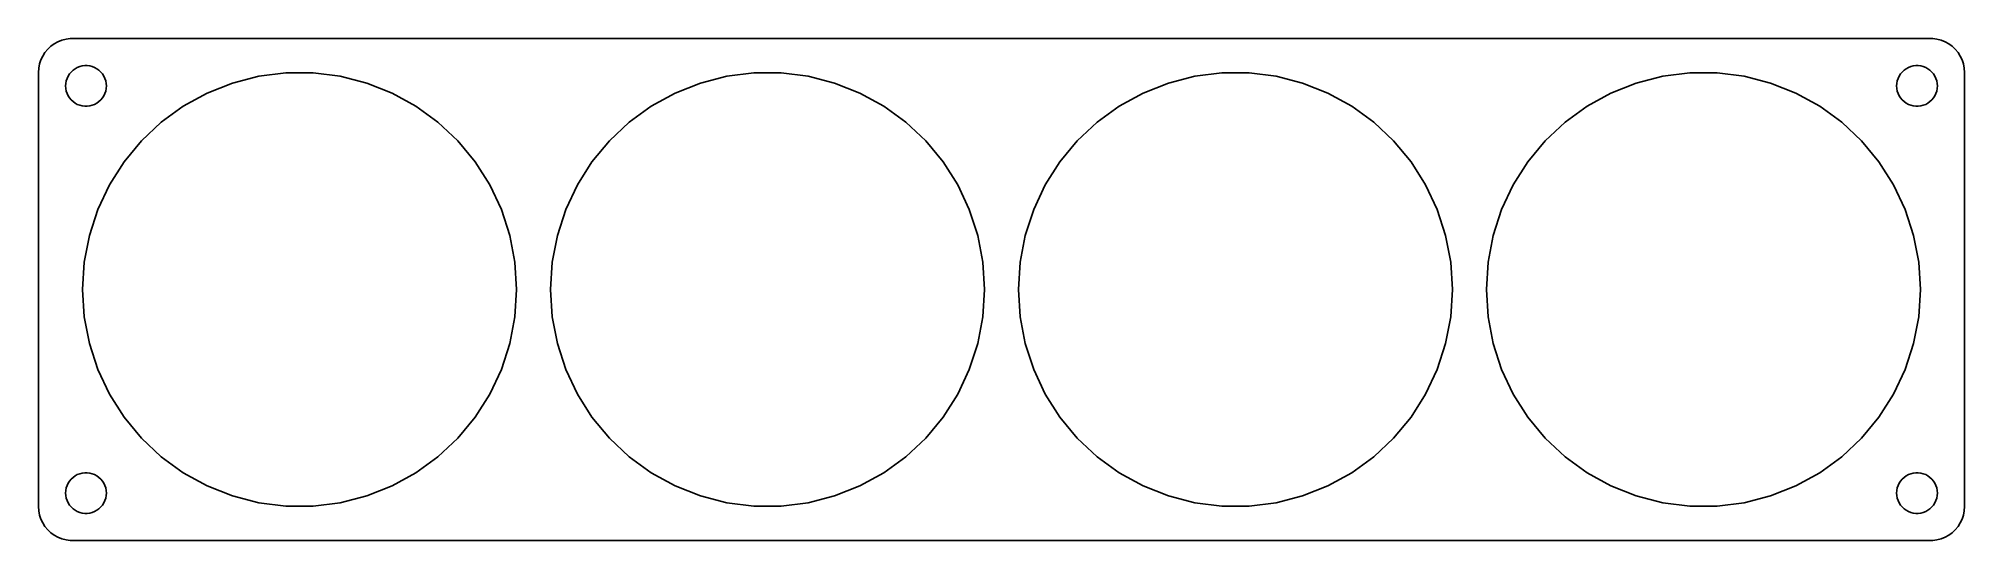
# Model space of a CAD drawing. Header units: metres. Extents: x -142 to 142, y -37 to 37.
import ezdxf

# ---------------------------------------------------------------- set-up
doc = ezdxf.new("R2010")
doc.units = ezdxf.units.M

msp = doc.modelspace()

# ---------------------------------------------------------------- linework, layer by layer
for p, q in [((-137.314, 36.9901), (-137.937, 36.9114)), ((137.314, 36.9901), (-137.314, 36.9901)), ((137.937, 36.9114), (137.314, 36.9901)), ((-141.382, 34.4088), (-141.649, 33.8406)), ((-141.045, 34.9389), (-141.382, 34.4088)), ((-140.645, 35.4227), (-141.045, 34.9389)), ((-140.187, 35.8526), (-140.645, 35.4227)), ((-139.679, 36.2216), (-140.187, 35.8526)), ((-139.129, 36.5241), (-139.679, 36.2216)), ((-138.545, 36.7553), (-139.129, 36.5241)), ((-137.937, 36.9114), (-138.545, 36.7553)), ((138.545, 36.7553), (137.937, 36.9114)), ((139.129, 36.5241), (138.545, 36.7553)), ((139.679, 36.2216), (139.129, 36.5241)), ((140.187, 35.8526), (139.679, 36.2216)), ((140.645, 35.4227), (140.187, 35.8526)), ((141.045, 34.9389), (140.645, 35.4227)), ((141.382, 34.4088), (141.045, 34.9389)), ((141.649, 33.8406), (141.382, 34.4088)), ((-141.961, 32.6267), (-142, 32)), ((-142, 32), (-142, -32)), ((-141.843, 33.2434), (-141.961, 32.6267)), ((-141.649, 33.8406), (-141.843, 33.2434)), ((-137.789, 31.1044), (-137.629, 31.4453)), ((-137.629, 31.4453), (-137.427, 31.7634)), ((-137.427, 31.7634), (-137.187, 32.0536)), ((-137.187, 32.0536), (-136.912, 32.3115)), ((-136.912, 32.3115), (-136.607, 32.533)), ((-136.607, 32.533), (-136.277, 32.7145)), ((-136.277, 32.7145), (-135.927, 32.8532)), ((-135.927, 32.8532), (-135.562, 32.9469)), ((-135.562, 32.9469), (-135.188, 32.9941)), ((-135.188, 32.9941), (-134.812, 32.9941)), ((-134.812, 32.9941), (-134.438, 32.9469)), ((-134.438, 32.9469), (-134.073, 32.8532)), ((-134.073, 32.8532), (-133.723, 32.7145)), ((-133.723, 32.7145), (-133.393, 32.533)), ((-133.393, 32.533), (-133.088, 32.3115)), ((-133.088, 32.3115), (-132.813, 32.0536)), ((-132.813, 32.0536), (-132.573, 31.7634)), ((-132.573, 31.7634), (-132.371, 31.4453)), ((-132.371, 31.4453), (-132.211, 31.1044)), ((-113.389, 30.4338), (-109.496, 31.4332)), ((-109.496, 31.4332), (-105.509, 31.9368)), ((-105.509, 31.9368), (-101.491, 31.9368)), ((-101.491, 31.9368), (-97.5038, 31.4332)), ((-97.5038, 31.4332), (-93.6115, 30.4338)), ((-44.3885, 30.4338), (-40.4962, 31.4332)), ((-40.4962, 31.4332), (-36.5093, 31.9368)), ((-36.5093, 31.9368), (-32.4907, 31.9368)), ((-32.4907, 31.9368), (-28.5038, 31.4332)), ((-28.5038, 31.4332), (-24.6115, 30.4338)), ((24.6115, 30.4338), (28.5038, 31.4332)), ((28.5038, 31.4332), (32.4907, 31.9368)), ((32.4907, 31.9368), (36.5093, 31.9368)), ((36.5093, 31.9368), (40.4962, 31.4332)), ((40.4962, 31.4332), (44.3885, 30.4338)), ((93.6115, 30.4338), (97.5038, 31.4332)), ((97.5038, 31.4332), (101.491, 31.9368)), ((101.491, 31.9368), (105.509, 31.9368)), ((105.509, 31.9368), (109.496, 31.4332)), ((109.496, 31.4332), (113.389, 30.4338)), ((132.211, 31.1044), (132.371, 31.4453)), ((132.371, 31.4453), (132.573, 31.7634)), ((132.573, 31.7634), (132.813, 32.0536)), ((132.813, 32.0536), (133.088, 32.3115)), ((133.088, 32.3115), (133.393, 32.533)), ((133.393, 32.533), (133.723, 32.7145)), ((133.723, 32.7145), (134.073, 32.8532)), ((134.073, 32.8532), (134.438, 32.9469)), ((134.438, 32.9469), (134.812, 32.9941)), ((134.812, 32.9941), (135.188, 32.9941)), ((135.188, 32.9941), (135.562, 32.9469)), ((135.562, 32.9469), (135.927, 32.8532)), ((135.927, 32.8532), (136.277, 32.7145)), ((136.277, 32.7145), (136.607, 32.533)), ((136.607, 32.533), (136.912, 32.3115)), ((136.912, 32.3115), (137.187, 32.0536)), ((137.187, 32.0536), (137.427, 31.7634)), ((137.427, 31.7634), (137.629, 31.4453)), ((137.629, 31.4453), (137.789, 31.1044)), ((141.843, 33.2434), (141.649, 33.8406)), ((141.961, 32.6267), (141.843, 33.2434)), ((142, 32), (141.961, 32.6267)), ((142, -32), (142, 32)), ((-138, 30), (-137.976, 30.376)), ((-137.976, 29.624), (-138, 30)), ((-137.976, 30.376), (-137.906, 30.7461)), ((-137.906, 29.2539), (-137.976, 29.624)), ((-137.906, 30.7461), (-137.789, 31.1044)), ((-137.789, 28.8956), (-137.906, 29.2539)), ((-137.629, 28.5547), (-137.789, 28.8956)), ((-137.427, 28.2366), (-137.629, 28.5547)), ((-132.371, 28.5547), (-132.573, 28.2366)), ((-132.211, 28.8956), (-132.371, 28.5547)), ((-132.211, 31.1044), (-132.094, 30.7461)), ((-132.094, 29.2539), (-132.211, 28.8956)), ((-132.094, 30.7461), (-132.024, 30.376)), ((-132.024, 29.624), (-132.094, 29.2539)), ((-132.024, 30.376), (-132, 30)), ((-132, 30), (-132.024, 29.624)), ((-120.646, 27.0185), (-117.125, 28.9545)), ((-117.125, 28.9545), (-113.389, 30.4338)), ((-93.6115, 30.4338), (-89.8751, 28.9545)), ((-89.8751, 28.9545), (-86.3535, 27.0185)), ((-51.6465, 27.0185), (-48.1249, 28.9545)), ((-48.1249, 28.9545), (-44.3885, 30.4338)), ((-24.6115, 30.4338), (-20.8751, 28.9545)), ((-20.8751, 28.9545), (-17.3535, 27.0185)), ((17.3535, 27.0185), (20.8751, 28.9545)), ((20.8751, 28.9545), (24.6115, 30.4338)), ((44.3885, 30.4338), (48.1249, 28.9545)), ((48.1249, 28.9545), (51.6465, 27.0185)), ((86.3535, 27.0185), (89.8751, 28.9545)), ((89.8751, 28.9545), (93.6115, 30.4338)), ((113.389, 30.4338), (117.125, 28.9545)), ((117.125, 28.9545), (120.646, 27.0185)), ((132, 30), (132.024, 30.376)), ((132.024, 29.624), (132, 30)), ((132.024, 30.376), (132.094, 30.7461)), ((132.094, 29.2539), (132.024, 29.624)), ((132.094, 30.7461), (132.211, 31.1044)), ((132.211, 28.8956), (132.094, 29.2539)), ((132.371, 28.5547), (132.211, 28.8956)), ((132.573, 28.2366), (132.371, 28.5547)), ((137.629, 28.5547), (137.427, 28.2366)), ((137.789, 28.8956), (137.629, 28.5547)), ((137.789, 31.1044), (137.906, 30.7461)), ((137.906, 29.2539), (137.789, 28.8956)), ((137.906, 30.7461), (137.976, 30.376)), ((137.976, 29.624), (137.906, 29.2539)), ((137.976, 30.376), (138, 30)), ((138, 30), (137.976, 29.624)), ((-137.187, 27.9464), (-137.427, 28.2366)), ((-136.912, 27.6884), (-137.187, 27.9464)), ((-136.607, 27.467), (-136.912, 27.6884)), ((-136.277, 27.2855), (-136.607, 27.467)), ((-135.927, 27.1468), (-136.277, 27.2855)), ((-135.562, 27.0531), (-135.927, 27.1468)), ((-135.188, 27.0059), (-135.562, 27.0531)), ((-134.812, 27.0059), (-135.188, 27.0059)), ((-134.438, 27.0531), (-134.812, 27.0059)), ((-134.073, 27.1468), (-134.438, 27.0531)), ((-133.723, 27.2855), (-134.073, 27.1468)), ((-133.393, 27.467), (-133.723, 27.2855)), ((-133.088, 27.6884), (-133.393, 27.467)), ((-132.813, 27.9464), (-133.088, 27.6884)), ((-132.573, 28.2366), (-132.813, 27.9464)), ((-123.898, 24.6564), (-120.646, 27.0185)), ((-86.3535, 27.0185), (-83.1024, 24.6564)), ((-54.8976, 24.6564), (-51.6465, 27.0185)), ((-17.3535, 27.0185), (-14.1024, 24.6564)), ((14.1024, 24.6564), (17.3535, 27.0185)), ((51.6465, 27.0185), (54.8976, 24.6564)), ((83.1024, 24.6564), (86.3535, 27.0185)), ((120.646, 27.0185), (123.898, 24.6564)), ((132.813, 27.9464), (132.573, 28.2366)), ((133.088, 27.6884), (132.813, 27.9464)), ((133.393, 27.467), (133.088, 27.6884)), ((133.723, 27.2855), (133.393, 27.467)), ((134.073, 27.1468), (133.723, 27.2855)), ((134.438, 27.0531), (134.073, 27.1468)), ((134.812, 27.0059), (134.438, 27.0531)), ((135.188, 27.0059), (134.812, 27.0059)), ((135.562, 27.0531), (135.188, 27.0059)), ((135.927, 27.1468), (135.562, 27.0531)), ((136.277, 27.2855), (135.927, 27.1468)), ((136.607, 27.467), (136.277, 27.2855)), ((136.912, 27.6884), (136.607, 27.467)), ((137.187, 27.9464), (136.912, 27.6884)), ((137.427, 28.2366), (137.187, 27.9464)), ((-126.827, 21.9055), (-123.898, 24.6564)), ((-83.1024, 24.6564), (-80.173, 21.9055)), ((-57.827, 21.9055), (-54.8976, 24.6564)), ((-14.1024, 24.6564), (-11.173, 21.9055)), ((11.173, 21.9055), (14.1024, 24.6564)), ((54.8976, 24.6564), (57.827, 21.9055)), ((80.173, 21.9055), (83.1024, 24.6564)), ((123.898, 24.6564), (126.827, 21.9055)), ((-129.389, 18.8091), (-126.827, 21.9055)), ((-80.173, 21.9055), (-77.6115, 18.8091)), ((-60.3885, 18.8091), (-57.827, 21.9055)), ((-11.173, 21.9055), (-8.61145, 18.8091)), ((8.61145, 18.8091), (11.173, 21.9055)), ((57.827, 21.9055), (60.3885, 18.8091)), ((77.6115, 18.8091), (80.173, 21.9055)), ((126.827, 21.9055), (129.389, 18.8091)), ((-131.542, 15.4161), (-129.389, 18.8091)), ((-77.6115, 18.8091), (-75.4582, 15.4161)), ((-62.5418, 15.4161), (-60.3885, 18.8091)), ((-8.61145, 18.8091), (-6.45818, 15.4161)), ((6.45818, 15.4161), (8.61145, 18.8091)), ((60.3885, 18.8091), (62.5418, 15.4161)), ((75.4582, 15.4161), (77.6115, 18.8091)), ((129.389, 18.8091), (131.542, 15.4161)), ((-133.253, 11.78), (-131.542, 15.4161)), ((-75.4582, 15.4161), (-73.7471, 11.78)), ((-64.2528, 11.78), (-62.5418, 15.4161)), ((-6.45818, 15.4161), (-4.74715, 11.78)), ((4.74715, 11.78), (6.45818, 15.4161)), ((62.5418, 15.4161), (64.2528, 11.78)), ((73.7471, 11.78), (75.4582, 15.4161)), ((131.542, 15.4161), (133.253, 11.78)), ((-134.495, 7.95807), (-133.253, 11.78)), ((-73.7471, 11.78), (-72.5053, 7.95807)), ((-65.4947, 7.95807), (-64.2528, 11.78)), ((-4.74715, 11.78), (-3.50533, 7.95807)), ((3.50533, 7.95807), (4.74715, 11.78)), ((64.2528, 11.78), (65.4947, 7.95807)), ((72.5053, 7.95807), (73.7471, 11.78)), ((133.253, 11.78), (134.495, 7.95807)), ((-135.248, 4.01065), (-134.495, 7.95807)), ((-72.5053, 7.95807), (-71.7523, 4.01065)), ((-66.2477, 4.01065), (-65.4947, 7.95807)), ((-3.50533, 7.95807), (-2.75232, 4.01065)), ((2.75232, 4.01065), (3.50533, 7.95807)), ((65.4947, 7.95807), (66.2477, 4.01065)), ((71.7523, 4.01065), (72.5053, 7.95807)), ((134.495, 7.95807), (135.248, 4.01065)), ((-135.5, 0), (-135.248, 4.01065)), ((-71.7523, 4.01065), (-71.5, 0)), ((-66.5, 0), (-66.2477, 4.01065)), ((-2.75232, 4.01065), (-2.5, 0)), ((2.5, 0), (2.75232, 4.01065)), ((66.2477, 4.01065), (66.5, 0)), ((71.5, 0), (71.7523, 4.01065)), ((135.248, 4.01065), (135.5, 0)), ((-135.248, -4.01065), (-135.5, 0)), ((-71.5, 0), (-71.7523, -4.01065)), ((-66.2477, -4.01065), (-66.5, 0)), ((-2.5, 0), (-2.75232, -4.01065)), ((2.75232, -4.01065), (2.5, 0)), ((66.5, 0), (66.2477, -4.01065)), ((71.7523, -4.01065), (71.5, 0)), ((135.5, 0), (135.248, -4.01065)), ((-134.495, -7.95807), (-135.248, -4.01065)), ((-71.7523, -4.01065), (-72.5053, -7.95807)), ((-65.4947, -7.95807), (-66.2477, -4.01065)), ((-2.75232, -4.01065), (-3.50533, -7.95807)), ((3.50533, -7.95807), (2.75232, -4.01065)), ((66.2477, -4.01065), (65.4947, -7.95807)), ((72.5053, -7.95807), (71.7523, -4.01065)), ((135.248, -4.01065), (134.495, -7.95807)), ((-133.253, -11.78), (-134.495, -7.95807)), ((-72.5053, -7.95807), (-73.7471, -11.78)), ((-64.2528, -11.78), (-65.4947, -7.95807)), ((-3.50533, -7.95807), (-4.74715, -11.78)), ((4.74715, -11.78), (3.50533, -7.95807)), ((65.4947, -7.95807), (64.2528, -11.78)), ((73.7471, -11.78), (72.5053, -7.95807)), ((134.495, -7.95807), (133.253, -11.78)), ((-131.542, -15.4161), (-133.253, -11.78)), ((-73.7471, -11.78), (-75.4582, -15.4161)), ((-62.5418, -15.4161), (-64.2528, -11.78)), ((-4.74715, -11.78), (-6.45818, -15.4161)), ((6.45818, -15.4161), (4.74715, -11.78)), ((64.2528, -11.78), (62.5418, -15.4161)), ((75.4582, -15.4161), (73.7471, -11.78)), ((133.253, -11.78), (131.542, -15.4161)), ((-129.389, -18.8091), (-131.542, -15.4161)), ((-75.4582, -15.4161), (-77.6115, -18.8091)), ((-60.3885, -18.8091), (-62.5418, -15.4161)), ((-6.45818, -15.4161), (-8.61145, -18.8091)), ((8.61145, -18.8091), (6.45818, -15.4161)), ((62.5418, -15.4161), (60.3885, -18.8091)), ((77.6115, -18.8091), (75.4582, -15.4161)), ((131.542, -15.4161), (129.389, -18.8091)), ((-126.827, -21.9055), (-129.389, -18.8091)), ((-77.6115, -18.8091), (-80.173, -21.9055)), ((-57.827, -21.9055), (-60.3885, -18.8091)), ((-8.61145, -18.8091), (-11.173, -21.9055)), ((11.173, -21.9055), (8.61145, -18.8091)), ((60.3885, -18.8091), (57.827, -21.9055)), ((80.173, -21.9055), (77.6115, -18.8091)), ((129.389, -18.8091), (126.827, -21.9055)), ((-123.898, -24.6564), (-126.827, -21.9055)), ((-80.173, -21.9055), (-83.1024, -24.6564)), ((-54.8976, -24.6564), (-57.827, -21.9055)), ((-11.173, -21.9055), (-14.1024, -24.6564)), ((14.1024, -24.6564), (11.173, -21.9055)), ((57.827, -21.9055), (54.8976, -24.6564)), ((83.1024, -24.6564), (80.173, -21.9055)), ((126.827, -21.9055), (123.898, -24.6564)), ((-120.646, -27.0185), (-123.898, -24.6564)), ((-83.1024, -24.6564), (-86.3535, -27.0185)), ((-51.6465, -27.0185), (-54.8976, -24.6564)), ((-14.1024, -24.6564), (-17.3535, -27.0185)), ((17.3535, -27.0185), (14.1024, -24.6564)), ((54.8976, -24.6564), (51.6465, -27.0185)), ((86.3535, -27.0185), (83.1024, -24.6564)), ((123.898, -24.6564), (120.646, -27.0185)), ((-137.629, -28.5547), (-137.427, -28.2366)), ((-137.427, -28.2366), (-137.187, -27.9464)), ((-137.187, -27.9464), (-136.912, -27.6884)), ((-136.912, -27.6884), (-136.607, -27.467)), ((-136.607, -27.467), (-136.277, -27.2855)), ((-136.277, -27.2855), (-135.927, -27.1468)), ((-135.927, -27.1468), (-135.562, -27.0531)), ((-135.562, -27.0531), (-135.188, -27.0059)), ((-135.188, -27.0059), (-134.812, -27.0059)), ((-134.812, -27.0059), (-134.438, -27.0531)), ((-134.438, -27.0531), (-134.073, -27.1468)), ((-134.073, -27.1468), (-133.723, -27.2855)), ((-133.723, -27.2855), (-133.393, -27.467)), ((-133.393, -27.467), (-133.088, -27.6884)), ((-133.088, -27.6884), (-132.813, -27.9464)), ((-132.813, -27.9464), (-132.573, -28.2366)), ((-132.573, -28.2366), (-132.371, -28.5547)), ((-117.125, -28.9545), (-120.646, -27.0185)), ((-86.3535, -27.0185), (-89.8751, -28.9545)), ((-48.1249, -28.9545), (-51.6465, -27.0185)), ((-17.3535, -27.0185), (-20.8751, -28.9545)), ((20.8751, -28.9545), (17.3535, -27.0185)), ((51.6465, -27.0185), (48.1249, -28.9545)), ((89.8751, -28.9545), (86.3535, -27.0185)), ((120.646, -27.0185), (117.125, -28.9545)), ((132.371, -28.5547), (132.573, -28.2366)), ((132.573, -28.2366), (132.813, -27.9464)), ((132.813, -27.9464), (133.088, -27.6884)), ((133.088, -27.6884), (133.393, -27.467)), ((133.393, -27.467), (133.723, -27.2855)), ((133.723, -27.2855), (134.073, -27.1468)), ((134.073, -27.1468), (134.438, -27.0531)), ((134.438, -27.0531), (134.812, -27.0059)), ((134.812, -27.0059), (135.188, -27.0059)), ((135.188, -27.0059), (135.562, -27.0531)), ((135.562, -27.0531), (135.927, -27.1468)), ((135.927, -27.1468), (136.277, -27.2855)), ((136.277, -27.2855), (136.607, -27.467)), ((136.607, -27.467), (136.912, -27.6884)), ((136.912, -27.6884), (137.187, -27.9464)), ((137.187, -27.9464), (137.427, -28.2366)), ((137.427, -28.2366), (137.629, -28.5547)), ((-138, -30), (-137.976, -29.624)), ((-137.976, -30.376), (-138, -30)), ((-137.976, -29.624), (-137.906, -29.2539)), ((-137.906, -30.7461), (-137.976, -30.376)), ((-137.906, -29.2539), (-137.789, -28.8956)), ((-137.789, -31.1044), (-137.906, -30.7461)), ((-137.789, -28.8956), (-137.629, -28.5547)), ((-137.629, -31.4453), (-137.789, -31.1044)), ((-132.371, -28.5547), (-132.211, -28.8956)), ((-132.211, -31.1044), (-132.371, -31.4453)), ((-132.211, -28.8956), (-132.094, -29.2539)), ((-132.094, -30.7461), (-132.211, -31.1044)), ((-132.094, -29.2539), (-132.024, -29.624)), ((-132.024, -30.376), (-132.094, -30.7461)), ((-132.024, -29.624), (-132, -30)), ((-132, -30), (-132.024, -30.376)), ((-113.389, -30.4338), (-117.125, -28.9545)), ((-109.496, -31.4332), (-113.389, -30.4338)), ((-93.6115, -30.4338), (-97.5038, -31.4332)), ((-89.8751, -28.9545), (-93.6115, -30.4338)), ((-44.3885, -30.4338), (-48.1249, -28.9545)), ((-40.4962, -31.4332), (-44.3885, -30.4338)), ((-24.6115, -30.4338), (-28.5038, -31.4332)), ((-20.8751, -28.9545), (-24.6115, -30.4338)), ((24.6115, -30.4338), (20.8751, -28.9545)), ((28.5038, -31.4332), (24.6115, -30.4338)), ((44.3885, -30.4338), (40.4962, -31.4332)), ((48.1249, -28.9545), (44.3885, -30.4338)), ((93.6115, -30.4338), (89.8751, -28.9545)), ((97.5038, -31.4332), (93.6115, -30.4338)), ((113.389, -30.4338), (109.496, -31.4332)), ((117.125, -28.9545), (113.389, -30.4338)), ((132, -30), (132.024, -29.624)), ((132.024, -30.376), (132, -30)), ((132.024, -29.624), (132.094, -29.2539)), ((132.094, -30.7461), (132.024, -30.376)), ((132.094, -29.2539), (132.211, -28.8956)), ((132.211, -31.1044), (132.094, -30.7461)), ((132.211, -28.8956), (132.371, -28.5547)), ((132.371, -31.4453), (132.211, -31.1044)), ((137.629, -28.5547), (137.789, -28.8956)), ((137.789, -31.1044), (137.629, -31.4453)), ((137.789, -28.8956), (137.906, -29.2539)), ((137.906, -30.7461), (137.789, -31.1044)), ((137.906, -29.2539), (137.976, -29.624)), ((137.976, -30.376), (137.906, -30.7461)), ((137.976, -29.624), (138, -30)), ((138, -30), (137.976, -30.376)), ((-142, -32), (-141.961, -32.6267)), ((-141.961, -32.6267), (-141.843, -33.2434)), ((-141.843, -33.2434), (-141.649, -33.8406)), ((-141.649, -33.8406), (-141.382, -34.4088)), ((-137.427, -31.7634), (-137.629, -31.4453)), ((-137.187, -32.0536), (-137.427, -31.7634)), ((-136.912, -32.3115), (-137.187, -32.0536)), ((-136.607, -32.533), (-136.912, -32.3115)), ((-136.277, -32.7145), (-136.607, -32.533)), ((-135.927, -32.8532), (-136.277, -32.7145)), ((-135.562, -32.9469), (-135.927, -32.8532)), ((-135.188, -32.9941), (-135.562, -32.9469)), ((-134.812, -32.9941), (-135.188, -32.9941)), ((-134.438, -32.9469), (-134.812, -32.9941)), ((-134.073, -32.8532), (-134.438, -32.9469)), ((-133.723, -32.7145), (-134.073, -32.8532)), ((-133.393, -32.533), (-133.723, -32.7145)), ((-133.088, -32.3115), (-133.393, -32.533)), ((-132.813, -32.0536), (-133.088, -32.3115)), ((-132.573, -31.7634), (-132.813, -32.0536)), ((-132.371, -31.4453), (-132.573, -31.7634)), ((-105.509, -31.9368), (-109.496, -31.4332)), ((-101.491, -31.9368), (-105.509, -31.9368)), ((-97.5038, -31.4332), (-101.491, -31.9368)), ((-36.5093, -31.9368), (-40.4962, -31.4332)), ((-32.4907, -31.9368), (-36.5093, -31.9368)), ((-28.5038, -31.4332), (-32.4907, -31.9368)), ((32.4907, -31.9368), (28.5038, -31.4332)), ((36.5093, -31.9368), (32.4907, -31.9368)), ((40.4962, -31.4332), (36.5093, -31.9368)), ((101.491, -31.9368), (97.5038, -31.4332)), ((105.509, -31.9368), (101.491, -31.9368)), ((109.496, -31.4332), (105.509, -31.9368)), ((132.573, -31.7634), (132.371, -31.4453)), ((132.813, -32.0536), (132.573, -31.7634)), ((133.088, -32.3115), (132.813, -32.0536)), ((133.393, -32.533), (133.088, -32.3115)), ((133.723, -32.7145), (133.393, -32.533)), ((134.073, -32.8532), (133.723, -32.7145)), ((134.438, -32.9469), (134.073, -32.8532)), ((134.812, -32.9941), (134.438, -32.9469)), ((135.188, -32.9941), (134.812, -32.9941)), ((135.562, -32.9469), (135.188, -32.9941)), ((135.927, -32.8532), (135.562, -32.9469)), ((136.277, -32.7145), (135.927, -32.8532)), ((136.607, -32.533), (136.277, -32.7145)), ((136.912, -32.3115), (136.607, -32.533)), ((137.187, -32.0536), (136.912, -32.3115)), ((137.427, -31.7634), (137.187, -32.0536)), ((137.629, -31.4453), (137.427, -31.7634)), ((141.382, -34.4088), (141.649, -33.8406)), ((141.649, -33.8406), (141.843, -33.2434)), ((141.843, -33.2434), (141.961, -32.6267)), ((141.961, -32.6267), (142, -32)), ((-141.382, -34.4088), (-141.045, -34.9389)), ((-141.045, -34.9389), (-140.645, -35.4227)), ((-140.645, -35.4227), (-140.187, -35.8526)), ((-140.187, -35.8526), (-139.679, -36.2216)), ((-139.679, -36.2216), (-139.129, -36.5241)), ((-139.129, -36.5241), (-138.545, -36.7553)), ((-138.545, -36.7553), (-137.937, -36.9114)), ((-137.937, -36.9114), (-137.314, -36.9901)), ((137.314, -36.9901), (137.937, -36.9114)), ((137.937, -36.9114), (138.545, -36.7553)), ((138.545, -36.7553), (139.129, -36.5241)), ((139.129, -36.5241), (139.679, -36.2216)), ((139.679, -36.2216), (140.187, -35.8526)), ((140.187, -35.8526), (140.645, -35.4227)), ((140.645, -35.4227), (141.045, -34.9389)), ((141.045, -34.9389), (141.382, -34.4088)), ((-137.314, -36.9901), (137.314, -36.9901))]:
    msp.add_line(p, q)

doc.saveas('drawing.dxf')
